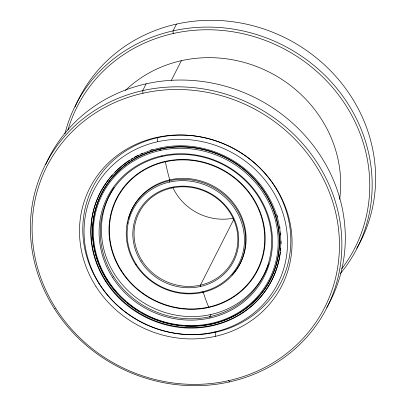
<?xml version="1.0" encoding="UTF-8"?>
<svg xmlns="http://www.w3.org/2000/svg" width="406" height="406" viewBox="0 0 406 406"><rect width="100%" height="100%" fill="white"/><g stroke="black" fill="none" stroke-linecap="round" stroke-linejoin="round"><path stroke-width="0.61" d="M157.416 141.79L157.817 137.634L156.153 137.548M215.408 336.335L215.809 332.179L214.145 332.093M146.155 83.834L142.709 90.624L142.942 93.243M176.458 24.096L173.017 30.886L173.25 33.505M171.398 80.317L181.355 60.692M159.989 149.048L160.02 150.53M233.658 219.636L200.422 285.149L200.544 286.458M210.953 314.498L209.821 316.736L209.948 318.015M212.089 323.815L211.876 324.029L211.541 323.354M212.262 325.785L212.521 325.272M162.06 156.523L161.613 155.868M171.479 188.054L171.017 187.425M202.594 292.432L202.132 291.802M228.619 380.64L229.542 381.904M208.841 307.423L208.709 307.058A44.949 10.769 77.4 0 1 203.228 292.036M169.429 182.086L169.277 180.873L169.784 179.843A44.949 10.769 77.4 0 1 165.404 161.791L165.303 161.37M233.303 218.2A52.623 49.065 26.9 0 1 172.829 187.506M128.352 219.25A60.519 56.424 26.9 0 1 213.409 186.115A60.519 56.424 26.9 0 1 231.943 275.151M127.494 223.3A60.519 56.424 26.9 0 1 127.707 222.138M268.665 263.798A86.833 80.956 26.9 0 1 151.372 307.058A86.833 80.956 26.9 0 1 114.061 187.521M118.136 294.254A94.725 88.315 26.9 0 1 141.1 155.508A94.725 88.315 26.9 0 1 276.674 219.55A94.725 88.315 26.9 0 1 185.126 325.901M182.644 325.713A94.725 88.315 26.9 0 1 180.168 325.46M178.31 325.226A94.725 88.315 26.9 0 1 141.136 312.508M139.512 311.549A94.725 88.315 26.9 0 1 127.235 302.825M125.804 301.607A94.725 88.315 26.9 0 1 119.43 295.609M75.074 106.935A157.873 147.19 26.9 0 1 285.844 38.154A157.873 147.19 26.9 0 1 356.742 248.36M67.975 129.945A155.772 145.226 26.9 0 1 281.774 47.68A155.772 145.226 26.9 0 1 341.73 268.777M64.894 133.863A157.873 147.19 26.9 0 1 283.053 45.274A157.873 147.19 26.9 0 1 340.319 273.659M45.776 164.349A157.873 147.19 26.9 0 1 256.445 98.353A157.873 147.19 26.9 0 1 326.754 307.555M125.434 90.406A126.302 117.75 26.9 0 1 269.482 72.253A126.302 117.75 26.9 0 1 339.639 199.346M280.368 252.385A96.303 89.787 26.9 0 1 148.9 318.192A96.303 89.787 26.9 0 1 112.396 174.94M114.847 172.306A96.303 89.787 26.9 0 1 129.717 160.081M131.255 159.106A96.303 89.787 26.9 0 1 132.813 158.157M134.391 157.244A96.303 89.787 26.9 0 1 138.152 155.229M140.902 153.899A96.303 89.787 26.9 0 1 142.577 153.143M150.611 150.063A96.303 89.787 26.9 0 1 152.377 149.499M277.009 215.124A96.303 89.787 26.9 0 1 277.537 216.895M279.835 227.05A96.303 89.787 26.9 0 1 280.028 228.258M280.632 233.09A96.303 89.787 26.9 0 1 280.79 234.907M281.043 240.961A96.303 89.787 26.9 0 1 281.013 243.981M280.795 248.193A96.303 89.787 26.9 0 1 280.576 250.593M113.492 276.44A86.833 80.956 26.9 0 0 261.748 278.942A86.833 80.956 26.9 0 0 182.614 154.422A86.833 80.956 26.9 0 0 113.492 276.44M112.442 277.262A87.884 81.936 26.9 0 0 262.494 279.795A87.884 81.936 26.9 0 0 182.401 153.767A87.884 81.936 26.9 0 0 112.442 277.262M121.013 270.716A79.16 73.806 26.9 0 0 256.176 272.999A79.16 73.806 26.9 0 0 184.03 159.477A79.16 73.806 26.9 0 0 121.013 270.716M121.353 270.548A78.734 73.405 26.9 0 0 255.785 272.817A78.734 73.405 26.9 0 0 184.03 159.908A78.734 73.405 26.9 0 0 121.353 270.548M106.905 280.064A94.725 88.315 26.9 0 0 268.64 282.794A94.725 88.315 26.9 0 0 182.309 146.952A94.725 88.315 26.9 0 0 106.905 280.064M107.61 279.922A93.674 87.331 26.9 0 0 267.549 282.617A93.674 87.331 26.9 0 0 182.182 148.286A93.674 87.331 26.9 0 0 107.61 279.922M135.452 264.372A60.519 56.424 26.9 0 0 238.779 266.113A60.519 56.424 26.9 0 0 183.629 179.325A60.519 56.424 26.9 0 0 135.452 264.372M136.157 264.225A59.464 55.439 26.9 0 0 237.688 265.94A59.464 55.439 26.9 0 0 183.497 180.665A59.464 55.439 26.9 0 0 136.157 264.225M142.039 260.748A52.623 49.065 26.9 0 0 231.892 262.266A52.623 49.065 26.9 0 0 183.928 186.796A52.623 49.065 26.9 0 0 142.039 260.748M140.989 261.571A53.678 50.045 26.9 0 0 232.638 263.118A53.678 50.045 26.9 0 0 183.715 186.141A53.678 50.045 26.9 0 0 140.989 261.571M55.789 308.413A155.772 145.226 26.9 0 0 321.755 312.899A155.772 145.226 26.9 0 0 179.792 89.518A155.772 145.226 26.9 0 0 55.789 308.413M54.379 308.697A157.873 147.19 26.9 0 0 323.937 313.244A157.873 147.19 26.9 0 0 180.056 86.848A157.873 147.19 26.9 0 0 54.379 308.697M105.418 281.13A96.303 89.787 26.9 0 0 269.848 283.901A96.303 89.787 26.9 0 0 182.081 145.8A96.303 89.787 26.9 0 0 105.418 281.13M99.709 284.266A103.144 96.166 26.9 0 0 275.816 287.235A103.144 96.166 26.9 0 0 181.817 139.324A103.144 96.166 26.9 0 0 99.709 284.266M98.82 283.286A105.443 98.308 26.9 0 0 278.856 286.321A105.443 98.308 26.9 0 0 182.761 135.112A105.443 98.308 26.9 0 0 98.82 283.286M95.872 286.377A107.742 100.449 26.9 0 0 279.83 289.478A107.742 100.449 26.9 0 0 181.639 134.975A107.742 100.449 26.9 0 0 95.872 286.377"/></g></svg>
